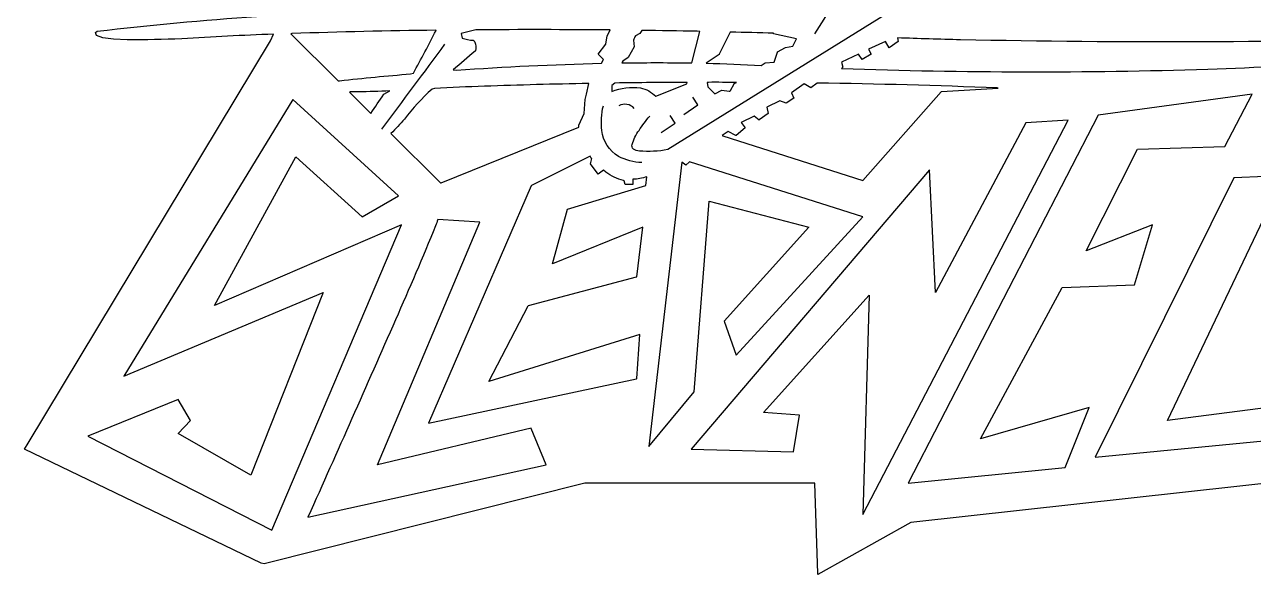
# Model space of a CAD drawing. Extents: x 0.5 to 31.2, y -0.2 to 53.7.
# Drawn here: x 1.2 to 20.54, y 28.01 to 36.66 of the extents above; entities that cross this region are included whole.
import ezdxf

# ---------------------------------------------------------------- set-up
doc = ezdxf.new("R2010")
doc.units = 0
doc.linetypes.add('0', pattern=[0])
doc.layers.add('1', color=7, linetype='0')

msp = doc.modelspace()

# ---------------------------------------------------------------- linework, layer by layer
at = {"layer": '1'}
msp.add_line((13.91803, 36.958809), (13.634277, 36.512909), dxfattribs=at)
for points in [[(15.174652, 37.080421), (11.324997, 34.689575), (11.323196, 34.68869, -0.070192), (10.878304, 34.667286, -0.101016), (10.78315, 34.697765, -0.299983), (10.764359, 34.769684, -0.091741), (10.872116, 34.992302, -0.027453), (11.039963, 35.215744)], [(21.133209, 29.482048), (15.194626, 28.829529), (15.149506, 28.821793), (13.6866, 28.005135), (13.683701, 28.019676), (13.636765, 29.44136), (10.067581, 29.441368), (10.020172, 29.43911), (4.970306, 28.173203), (4.924545, 28.180405), (1.20192, 29.974403), (1.258835, 30.072853), (5.073639, 36.402649), (5.118074, 36.505047, 0.007214), (3.675314, 36.432896, -0.014249), (2.81781, 36.417908), (2.599365, 36.428131), (2.431625, 36.449066), (2.33223, 36.482811), (2.318787, 36.531487), (2.345506, 36.551342, -0.012793), (4.853896, 36.784077)], [(10.91835, 34.486092, -0.116245), (10.5489, 34.58186, -0.240644), (10.288242, 34.990082, -0.097128), (10.310303, 35.377891)]]:
    msp.add_lwpolyline(points, format="xyb", dxfattribs=at)
for points in [[(5.405612, 36.515331), (5.393417, 36.512222), (6.137665, 35.771019), (6.160079, 35.772766, -0.005939), (7.277693, 35.881546), (7.320969, 35.893585, 0.010589), (7.676927, 36.562454), (7.674367, 36.567257, 0.005278)], [(10.229294, 36.18856), (10.350479, 36.350311), (10.350891, 36.351097), (10.371124, 36.472443), (10.415053, 36.571281, 0.004431), (8.302333, 36.573257), (8.07283, 36.516998), (8.07222, 36.516617), (8.087463, 36.440804, 0.047818), (8.26265, 36.409088, -0.248856), (8.286332, 36.381718, -0.175102), (8.300827, 36.245377), (8.29123, 36.236046, 0.009459), (7.949188, 35.946854), (7.998218, 35.938263, -0.012225), (10.280411, 36.047783), (10.310303, 36.107544)], [(11.643935, 36.053688), (11.705414, 36.053505), (11.829056, 36.548111), (11.785417, 36.55048, 0.00258), (10.916124, 36.564732), (10.884155, 36.516815), (10.818329, 36.479195, 0.039396), (10.782333, 36.410675), (10.792984, 36.304016), (10.702408, 36.137932), (10.701569, 36.136681), (10.615662, 36.083), (10.601333, 36.053604, -0.007369)], [(12.135254, 36.190277), (12.133072, 36.187721), (11.927628, 36.050758), (11.927917, 36.048073, -0.006359), (12.796614, 36.015068), (12.85527, 36.053291), (12.996674, 36.062531), (12.998566, 36.062851), (13.050934, 36.224098), (13.052582, 36.225204), (13.175797, 36.295387), (13.291809, 36.319016), (13.351822, 36.430374), (13.351105, 36.43158), (12.985718, 36.512901), (12.987579, 36.519493, 0.001484), (12.308748, 36.53849)], [(23.567719, 36.443153, -0.012183), (15.932073, 36.41716, -0.00256), (14.940623, 36.446625), (14.95163, 36.391235), (14.80983, 36.28997), (14.749023, 36.391296), (14.485565, 36.269615), (14.526031, 36.188599), (14.384201, 36.107544), (14.323395, 36.188599), (14.059921, 36.066963), (14.080093, 35.985855), (14.060684, 35.966473, 0.016632), (19.822971, 35.955399, 0.008444), (22.139961, 36.076572, 0.000672), (26.223986, 36.328987), (26.416935, 36.549484, -0.005682)], [(6.455444, 35.597626, -0.003349), (6.323318, 35.596878), (6.315262, 35.594185), (6.651047, 35.259781, -0.001774), (6.856158, 35.559223), (6.947783, 35.612534, -0.007841)], [(8.438237, 35.685757, 0.003337), (7.650547, 35.652512), (7.614685, 35.642311, 0.042882), (7.179276, 35.169319, -0.027714), (6.96843, 34.943726), (7.749695, 34.16568), (7.756638, 34.16713), (9.925201, 35.041336), (9.925217, 35.073792), (10.006241, 35.256218), (10.026535, 35.479256), (10.04689, 35.560768), (10.080721, 35.729824, 0.004431)], [(11.62355, 35.725998), (11.628785, 35.746944, 0.002604), (10.49201, 35.736553), (10.44339, 35.69603), (10.44339, 35.601799, -0.13902), (10.894776, 35.659851, -0.147405), (11.134567, 35.52887)], [(11.964083, 35.747784), (11.94397, 35.74662), (11.954849, 35.677689), (11.955383, 35.675789), (12.066864, 35.567101), (12.17482, 35.624443), (12.177155, 35.62487), (12.290222, 35.609497), (12.294052, 35.609154), (12.310257, 35.618622), (12.312103, 35.621384), (12.368576, 35.726273), (12.36972, 35.728119), (12.405807, 35.747318, 0.00095)], [(12.182144, 34.909775), (12.188538, 34.907509), (14.396271, 34.205811), (15.628052, 35.599548), (15.633667, 35.602455), (16.521912, 35.657784), (16.510452, 35.659039, 0.006636), (13.677524, 35.735966), (13.573425, 35.661667), (13.472229, 35.722404), (13.269455, 35.580536), (13.309952, 35.499573), (13.188293, 35.418465), (13.087082, 35.458954), (12.884369, 35.357521), (12.904602, 35.256302), (12.763351, 35.15538), (12.762619, 35.155037), (12.681671, 35.215744), (12.479721, 35.114769), (12.479111, 35.114258), (12.53978, 35.03334), (12.398346, 34.912086), (12.397629, 34.911873), (12.276306, 34.972534)], [(10.992508, 34.262917, -0.079843), (10.776459, 34.222557), (10.776459, 34.141541), (10.654816, 34.141647), (10.636353, 34.197067), (10.628189, 34.203331, -0.106551), (10.348801, 34.336578), (10.310303, 34.364487), (10.229279, 34.303734), (10.107635, 34.465919), (10.127884, 34.546898, -0.081717), (10.103333, 34.584724), (10.10051, 34.584244), (9.177155, 34.124847), (9.17366, 34.121162), (7.560806, 30.386024), (10.833939, 31.083801), (10.836227, 31.086098), (10.883469, 31.78067), (10.882019, 31.782013), (8.510162, 31.043175), (9.126846, 32.233505), (9.131714, 32.235481), (10.831635, 32.684906), (10.836166, 32.686615), (10.931076, 33.466461), (9.50795, 32.891838), (9.507629, 32.893715), (9.743729, 33.75174), (9.745178, 33.75425), (10.978516, 34.123642)], [(9.412064, 29.728882), (9.174927, 30.303352), (9.174164, 30.303749), (6.755096, 29.729141), (6.754684, 29.730835), (8.367401, 33.547737), (8.367157, 33.54866), (7.703247, 33.589691, -0.069323), (7.670592, 33.491142, -0.008384), (7.038389, 32.010532, -0.001953), (5.66207, 28.907417)]]:
    msp.add_lwpolyline(points, format="xyb", close=True, dxfattribs=at)
for points in [[(2.196869, 30.180649), (5.092453, 28.702034), (7.133591, 33.507545), (4.190552, 32.234299), (5.472198, 34.575439), (6.51651, 33.630783), (7.086121, 33.959351), (5.424728, 35.47905), (2.76651, 31.125351), (5.899414, 32.439682), (4.760178, 29.56456), (3.620926, 30.221733), (3.810791, 30.427109), (3.620926, 30.755684)], [(17.576614, 29.68779), (17.95636, 30.632462), (16.247498, 30.139587), (17.52916, 32.521797), (18.668396, 32.562874), (18.953217, 33.507545), (17.908905, 33.096825), (18.715866, 34.698662), (20.092453, 34.739723), (20.519669, 35.561188), (18.09877, 35.23259), (15.108276, 29.44136)], [(12.829773, 30.550316), (14.49118, 32.398582), (14.39624, 28.948486), (17.624084, 35.150452), (16.959534, 35.10939), (15.535461, 32.439682), (15.440552, 34.370071), (11.690552, 29.975311), (13.304474, 29.934219), (13.399414, 30.509224)], [(11.543442, 34.493568), (11.025986, 30.016365), (11.738022, 30.878891), (11.975357, 33.877197), (13.541809, 33.466461), (12.212692, 31.987846), (12.402557, 31.453918), (14.39624, 33.630783), (11.668289, 34.496262), (11.607452, 34.445557)], [(18.051315, 29.852074), (21.896255, 30.221733), (22.228531, 31.125351), (21.27916, 31.494995), (21.421555, 30.714592), (19.190552, 30.427109), (20.756989, 33.712914), (22.181061, 33.712914), (21.801315, 33.055733), (22.798157, 33.17897), (23.225357, 34.370071), (20.234848, 34.246864)]]:
    msp.add_lwpolyline(points, close=True, dxfattribs=at)
for points in [[(11.574768, 35.243996), (11.797119, 35.392204), (11.716843, 35.513954)], [(11.220367, 34.958199), (11.442703, 35.106422), (11.362442, 35.228172)]]:
    msp.add_lwpolyline(points, dxfattribs=at)
for centre, radius, start, end in [((-91.43248, 108.998016), 122.996514, -36.978888, -36.202777), ((10.650621, 35.210651), 0.19339, 40.933257, 120.142052)]:
    msp.add_arc(centre, radius, start, end, dxfattribs=at)

doc.saveas('drawing.dxf')
